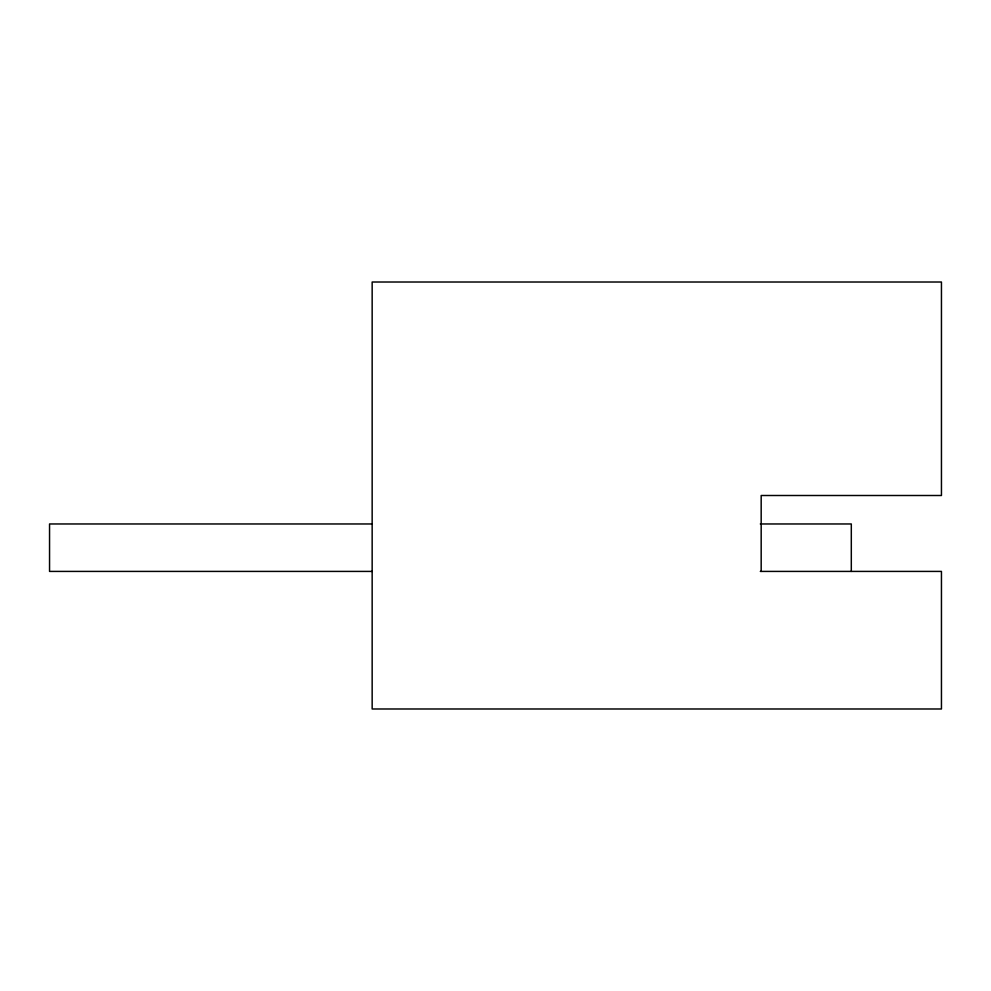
<?xml version="1.0" encoding="UTF-8"?>
<svg xmlns="http://www.w3.org/2000/svg" width="991" height="991" viewBox="0 0 991 991"><rect width="100%" height="100%" fill="white"/><g stroke="black" fill="none" stroke-linecap="round" stroke-linejoin="round"><path stroke-width="1.49" d="M372.158 523.966L49.55 523.966L49.55 571.411L372.158 571.411M760.308 523.966L851.306 523.966L851.306 571.411M760.308 571.411L941.45 571.411L941.45 708.986L372.158 708.986L372.158 282.014L941.45 282.014L941.45 495.5L761.175 495.5L761.175 571.411"/></g></svg>
